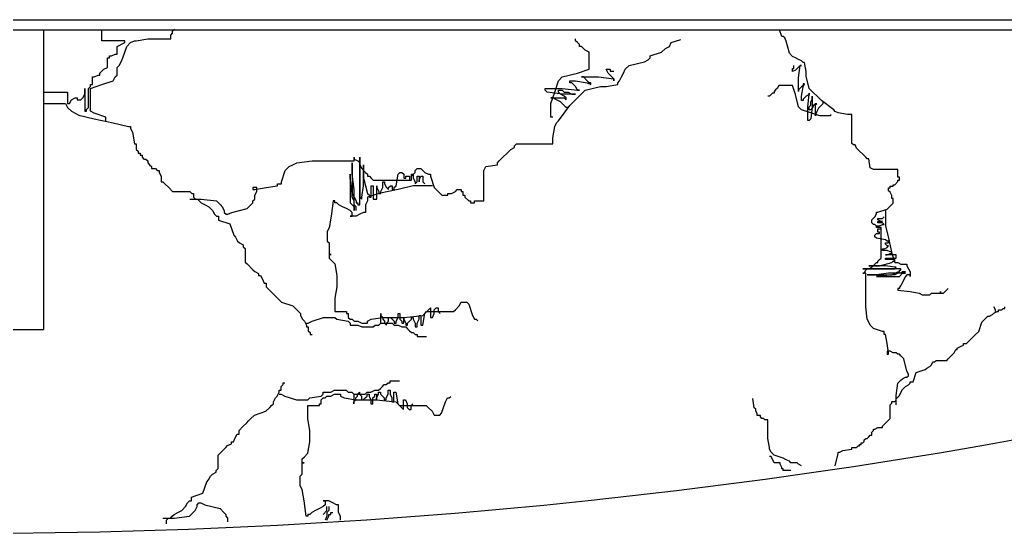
# Model space of a CAD drawing. Extents: x 611 to 5724, y 3606 to 5018.
# Drawn here: x 2727 to 3878, y 4408 to 5008 of the extents above; entities that cross this region are included whole.
import ezdxf

# ---------------------------------------------------------------- set-up
doc = ezdxf.new("R2010")
doc.units = 0
doc.header["$LTSCALE"] = 100
doc.header["$MEASUREMENT"] = 0
for name, color, linetype in [('2', 2, 'CONTINUOUS'), ('4', 4, 'CONTINUOUS'), ('7', 7, 'CONTINUOUS'), ('BH', 3, 'CONTINUOUS')]:
    doc.layers.add(name, color=color, linetype=linetype)

msp = doc.modelspace()

# ---------------------------------------------------------------- linework, layer by layer
at = {"layer": '2', "ltscale": 5}
msp.add_line((1014.2, 5008.4), (5714.2, 5008.4), dxfattribs=at)
at = {"layer": '4', "ltscale": 5}
for p in [(2754.2, 4996.4), (1554.2, 4646.4)]:
    msp.add_line(p, (2754.2, 4646.4), dxfattribs=at)
msp.add_arc((2664.2, 11314.6), 6906.2, 256.17751, 283.82249, dxfattribs=at)
at = {"layer": '7', "ltscale": 5}
msp.add_line((1014.2, 4996.4), (4914.2, 4996.4), dxfattribs=at)
at = {"layer": 'BH', "color": 3}
for p, q in [((2822.5, 4983.8), (2822.5, 4996.4)), ((2905.1, 4995), (2907.3, 4997.2)), ((3616.5, 4988.7), (3613.9, 4996.4)), ((2849.3, 4983.8), (2822.5, 4983.8)), ((2849.3, 4981.6), (2849.3, 4983.8)), ((2856, 4981.6), (2860.5, 4983.8)), ((2860.5, 4983.8), (2862.7, 4983.8)), ((2862.7, 4983.8), (2876.1, 4986.1)), ((2876.1, 4986.1), (2902.9, 4986.1)), ((2902.9, 4990.5), (2905.1, 4992.8)), ((2902.9, 4986.1), (2902.9, 4990.5)), ((2905.1, 4992.8), (2905.1, 4995)), ((3375.8, 4983.8), (3375.8, 4986.1)), ((3378.1, 4981.6), (3375.8, 4983.8)), ((3487.4, 4981.6), (3498.7, 4985.4)), ((3618.2, 4988.7), (3616.5, 4988.7)), ((3620, 4987), (3618.2, 4988.7)), ((3621.8, 4983.4), (3620, 4987)), ((2840.4, 4977.2), (2849.3, 4981.6)), ((2840.4, 4968.2), (2840.4, 4977.2)), ((2847.1, 4963.8), (2851.6, 4977.2)), ((2851.6, 4977.2), (2856, 4981.6)), ((3380.3, 4979.4), (3378.1, 4981.6)), ((3380.3, 4977.2), (3380.3, 4979.4)), ((3382.5, 4977.2), (3380.3, 4977.2)), ((3384.8, 4974.9), (3382.5, 4977.2)), ((3387, 4972.7), (3384.8, 4974.9)), ((3391.5, 4970.5), (3387, 4972.7)), ((3476.2, 4970.5), (3480.7, 4974.9)), ((3480.7, 4974.9), (3485.2, 4977.2)), ((3485.2, 4977.2), (3487.4, 4981.6)), ((3625.4, 4969.1), (3621.8, 4983.4)), ((2829.2, 4963.8), (2831.5, 4963.8)), ((2829.2, 4952.6), (2829.2, 4963.8)), ((2831.5, 4966), (2833.7, 4966)), ((2831.5, 4963.8), (2831.5, 4966)), ((2833.7, 4966), (2838.2, 4968.2)), ((2838.2, 4968.2), (2840.4, 4968.2)), ((2844.9, 4959.3), (2847.1, 4963.8)), ((3391.5, 4950.4), (3391.5, 4970.5)), ((3456.2, 4959.3), (3460.6, 4961.6)), ((3460.6, 4961.6), (3462.8, 4963.8)), ((3462.8, 4966), (3476.2, 4970.5)), ((3462.8, 4963.8), (3462.8, 4966)), ((3628.9, 4965.5), (3625.4, 4969.1)), ((3632.5, 4963.8), (3628.9, 4965.5)), ((3636.1, 4962), (3632.5, 4963.8)), ((3639.6, 4960.2), (3636.1, 4962)), ((2820.3, 4946), (2824.8, 4950.4)), ((2824.8, 4950.4), (2829.2, 4952.6)), ((2840.4, 4952.6), (2842.6, 4954.9)), ((2840.4, 4943.7), (2840.4, 4952.6)), ((2842.6, 4954.9), (2844.9, 4959.3)), ((3378.1, 4946), (3391.5, 4950.4)), ((3411.5, 4950.4), (3416, 4950.4)), ((3413.8, 4946), (3411.5, 4950.4)), ((3416, 4950.4), (3416, 4948.2)), ((3431.6, 4946), (3433.8, 4950.4)), ((3433.8, 4950.4), (3438.3, 4954.9)), ((3438.3, 4954.9), (3456.2, 4959.3)), ((3628.9, 4947.7), (3628.9, 4951.3)), ((3628.9, 4951.3), (3630.7, 4951.3)), ((3632.5, 4949.5), (3628.9, 4947.7)), ((3630.7, 4951.3), (3630.7, 4954.8)), ((3636.1, 4953), (3632.5, 4949.5)), ((3637.9, 4954.8), (3636.1, 4953)), ((3636.1, 4940.5), (3637.9, 4954.8)), ((3637.9, 4954.8), (3639.6, 4954.8)), ((3639.6, 4954.8), (3637.9, 4954.8)), ((3641.4, 4958.4), (3639.6, 4960.2)), ((3643.2, 4958.4), (3641.4, 4958.4)), ((3645, 4947.7), (3643.2, 4958.4)), ((2811.4, 4941.5), (2813.6, 4941.5)), ((2811.4, 4932.6), (2811.4, 4941.5)), ((2813.6, 4941.5), (2818.1, 4943.7)), ((2818.1, 4943.7), (2820.3, 4943.7)), ((2820.3, 4943.7), (2820.3, 4946)), ((2835.9, 4937), (2838.2, 4941.5)), ((2838.2, 4941.5), (2840.4, 4943.7)), ((3355.8, 4937), (3360.2, 4941.5)), ((3360.2, 4941.5), (3378.1, 4946)), ((3382.5, 4941.5), (3402.6, 4941.5)), ((3384.8, 4941.5), (3382.5, 4941.5)), ((3389.2, 4937), (3384.8, 4941.5)), ((3402.6, 4941.5), (3420.5, 4939.3)), ((3418.2, 4941.5), (3413.8, 4946)), ((3416, 4948.2), (3420.5, 4948.2)), ((3420.5, 4939.3), (3418.2, 4941.5)), ((3420.5, 4937), (3420.5, 4939.3)), ((3420.5, 4939.3), (3420.5, 4937)), ((3427.1, 4937), (3429.4, 4941.5)), ((3429.4, 4941.5), (3431.6, 4946)), ((3636.1, 4924.5), (3636.1, 4940.5)), ((3645, 4942.3), (3645, 4947.7)), ((3648.6, 4928.1), (3645, 4942.3)), ((2802.5, 4928.1), (2802.5, 4901.4)), ((2802.5, 4921.4), (2802.5, 4928.1)), ((2806.9, 4928.1), (2809.2, 4930.3)), ((2806.9, 4905.8), (2806.9, 4928.1)), ((2809.2, 4932.6), (2811.4, 4932.6)), ((2809.2, 4930.3), (2809.2, 4932.6)), ((2809.2, 4928.1), (2822.5, 4932.6)), ((2809.2, 4901.4), (2809.2, 4928.1)), ((2822.5, 4932.6), (2835.9, 4937)), ((3340.1, 4928.1), (3360.2, 4928.1)), ((3340.1, 4925.9), (3340.1, 4928.1)), ((3351.3, 4923.7), (3355.8, 4937)), ((3360.2, 4928.1), (3378.1, 4925.9)), ((3369.1, 4937), (3375.8, 4937)), ((3369.1, 4934.8), (3369.1, 4937)), ((3371.4, 4934.8), (3369.1, 4934.8)), ((3375.8, 4930.3), (3371.4, 4934.8)), ((3375.8, 4937), (3389.2, 4934.8)), ((3378.1, 4925.9), (3375.8, 4930.3)), ((3387, 4925.9), (3404.8, 4930.3)), ((3391.5, 4934.8), (3389.2, 4937)), ((3389.2, 4934.8), (3393.7, 4932.6)), ((3393.7, 4934.8), (3391.5, 4934.8)), ((3393.7, 4932.6), (3393.7, 4934.8)), ((3404.8, 4930.3), (3411.5, 4930.3)), ((3411.5, 4930.3), (3424.9, 4932.6)), ((3424.9, 4934.8), (3427.1, 4937)), ((3424.9, 4932.6), (3424.9, 4934.8)), ((3609.3, 4926.3), (3607.5, 4924.5)), ((3611.1, 4928.1), (3609.3, 4926.3)), ((3612.9, 4931.6), (3611.1, 4928.1)), ((3628.9, 4931.6), (3612.9, 4931.6)), ((3632.5, 4920.9), (3628.9, 4931.6)), ((3639.6, 4929.8), (3636.1, 4926.3)), ((3636.1, 4926.3), (3636.1, 4924.5)), ((3641.4, 4931.6), (3639.6, 4929.8)), ((3639.6, 4919.1), (3641.4, 4929.8)), ((3641.4, 4929.8), (3643.2, 4933.4)), ((3643.2, 4933.4), (3641.4, 4933.4)), ((3641.4, 4933.4), (3641.4, 4931.6)), ((3662.8, 4913.8), (3648.6, 4928.1)), ((2754.2, 4923.7), (2782.4, 4923.7)), ((2782.4, 4923.7), (2782.4, 4910.3)), ((2784.6, 4910.3), (2786.9, 4914.7)), ((2786.9, 4914.7), (2791.3, 4917)), ((2791.3, 4917), (2793.5, 4917)), ((2793.5, 4917), (2793.5, 4914.7)), ((2793.5, 4914.7), (2798, 4914.7)), ((2798, 4914.7), (2800.2, 4917)), ((2800.2, 4917), (2802.5, 4921.4)), ((3342.4, 4923.7), (3340.1, 4925.9)), ((3360.2, 4921.4), (3342.4, 4923.7)), ((3346.8, 4910.3), (3351.3, 4923.7)), ((3346.8, 4917), (3362.5, 4917)), ((3349.1, 4917), (3346.8, 4917)), ((3353.5, 4914.7), (3349.1, 4917)), ((3358, 4912.5), (3353.5, 4914.7)), ((3355.8, 4925.9), (3360.2, 4925.9)), ((3355.8, 4923.7), (3355.8, 4925.9)), ((3358, 4921.4), (3355.8, 4923.7)), ((3362.5, 4919.2), (3358, 4921.4)), ((3360.2, 4925.9), (3362.5, 4923.7)), ((3375.8, 4921.4), (3360.2, 4921.4)), ((3362.5, 4923.7), (3366.9, 4923.7)), ((3364.7, 4917), (3362.5, 4919.2)), ((3362.5, 4917), (3364.7, 4914.7)), ((3364.7, 4914.7), (3364.7, 4917)), ((3366.9, 4923.7), (3371.4, 4921.4)), ((3369.1, 4908.1), (3387, 4925.9)), ((3371.4, 4921.4), (3375.8, 4921.4)), ((3380.3, 4925.9), (3378.1, 4925.9)), ((3378.1, 4925.9), (3380.3, 4925.9)), ((3602.2, 4919.1), (3600.4, 4919.1)), ((3604, 4920.9), (3602.2, 4919.1)), ((3605.8, 4922.7), (3604, 4920.9)), ((3607.5, 4922.7), (3605.8, 4922.7)), ((3607.5, 4924.5), (3607.5, 4922.7)), ((3636.1, 4906.6), (3632.5, 4920.9)), ((3639.6, 4913.8), (3639.6, 4919.1)), ((3645, 4919.1), (3641.4, 4915.6)), ((3641.4, 4915.6), (3641.4, 4913.8)), ((3648.6, 4920.9), (3645, 4919.1)), ((3646.8, 4906.6), (3648.6, 4920.9)), ((3648.6, 4920.9), (3648.6, 4922.7)), ((3648.6, 4922.7), (3648.6, 4920.9)), ((3650.3, 4912), (3652.1, 4915.6)), ((3652.1, 4915.6), (3652.1, 4919.1)), ((3652.1, 4919.1), (3652.1, 4906.6)), ((2754.2, 4910.3), (2780.2, 4910.3)), ((2780.2, 4910.3), (2782.4, 4905.8)), ((2782.4, 4910.3), (2784.6, 4910.3)), ((2782.4, 4905.8), (2786.9, 4901.4)), ((2804.7, 4903.6), (2806.9, 4905.8)), ((2804.7, 4901.4), (2804.7, 4903.6)), ((3346.8, 4894.7), (3346.8, 4910.3)), ((3355.8, 4890.2), (3369.1, 4908.1)), ((3362.5, 4908.1), (3358, 4912.5)), ((3364.7, 4905.8), (3362.5, 4908.1)), ((3366.9, 4905.8), (3364.7, 4905.8)), ((3639.6, 4903.1), (3636.1, 4906.6)), ((3641.4, 4913.8), (3639.6, 4913.8)), ((3650.3, 4899.5), (3639.6, 4903.1)), ((3646.8, 4890.6), (3646.8, 4906.6)), ((3648.6, 4906.6), (3650.3, 4908.4)), ((3648.6, 4903.1), (3648.6, 4906.6)), ((3650.3, 4903.1), (3648.6, 4903.1)), ((3650.3, 4908.4), (3650.3, 4912)), ((3652.1, 4906.6), (3650.3, 4892.4)), ((3652.1, 4904.9), (3650.3, 4903.1)), ((3653.9, 4908.4), (3652.1, 4904.9)), ((3655.7, 4910.2), (3653.9, 4908.4)), ((3655.7, 4908.4), (3657.5, 4910.2)), ((3657.5, 4910.2), (3655.7, 4910.2)), ((3655.7, 4895.9), (3655.7, 4908.4)), ((3659.3, 4904.9), (3657.5, 4901.3)), ((3662.8, 4908.4), (3659.3, 4904.9)), ((3677.1, 4903.1), (3662.8, 4913.8)), ((3664.6, 4910.2), (3662.8, 4908.4)), ((3664.6, 4912), (3664.6, 4910.2)), ((3678.9, 4901.3), (3677.1, 4903.1)), ((2786.9, 4901.4), (2791.3, 4899.1)), ((2791.3, 4899.1), (2795.8, 4896.9)), ((2795.8, 4896.9), (2813.6, 4892.5)), ((2802.5, 4901.4), (2804.7, 4901.4)), ((2813.6, 4899.1), (2809.2, 4901.4)), ((2827, 4894.7), (2813.6, 4899.1)), ((2813.6, 4892.5), (2835.9, 4888)), ((2827, 4890.2), (2827, 4894.7)), ((3349.1, 4894.7), (3346.8, 4894.7)), ((3650.3, 4892.4), (3648.6, 4890.6)), ((3661, 4895.9), (3650.3, 4899.5)), ((3657.5, 4901.3), (3655.7, 4897.7)), ((3655.7, 4897.7), (3655.7, 4895.9)), ((3673.5, 4895.9), (3661, 4895.9)), ((3673.5, 4897.7), (3673.5, 4895.9)), ((3682.4, 4899.5), (3678.9, 4901.3)), ((3693.1, 4897.7), (3682.4, 4899.5)), ((3698.5, 4897.7), (3693.1, 4897.7)), ((3698.5, 4863.8), (3698.5, 4897.7)), ((2835.9, 4888), (2853.8, 4883.5)), ((2853.8, 4883.5), (2856, 4883.5)), ((2856, 4883.5), (2856, 4881.3)), ((2856, 4881.3), (2858.2, 4876.8)), ((3349.1, 4870.2), (3351.3, 4883.5)), ((3351.3, 4883.5), (3353.5, 4888)), ((3353.5, 4888), (3355.8, 4890.2)), ((3648.6, 4890.6), (3646.8, 4890.6)), ((2858.2, 4876.8), (2860.5, 4863.5)), ((3349.1, 4863.5), (3349.1, 4870.2)), ((2860.5, 4863.5), (2862.7, 4863.5)), ((2862.7, 4863.5), (2862.7, 4856.8)), ((3300, 4856.8), (3304.4, 4859)), ((3304.4, 4861.2), (3306.7, 4863.5)), ((3304.4, 4859), (3304.4, 4861.2)), ((3306.7, 4863.5), (3349.1, 4863.5)), ((3700.3, 4862), (3698.5, 4863.8)), ((3702.1, 4862), (3700.3, 4862)), ((3703.8, 4858.4), (3702.1, 4862)), ((3714.5, 4847.7), (3703.8, 4858.4)), ((2862.7, 4856.8), (2864.9, 4854.6)), ((2864.9, 4854.6), (2864.9, 4852.3)), ((2864.9, 4852.3), (2867.2, 4852.3)), ((2867.2, 4852.3), (2867.2, 4850.1)), ((2867.2, 4850.1), (2869.4, 4850.1)), ((2869.4, 4850.1), (2869.4, 4847.9)), ((2869.4, 4847.9), (2871.6, 4845.6)), ((2871.6, 4845.6), (2873.9, 4845.6)), ((2873.9, 4845.6), (2876.1, 4843.4)), ((3117, 4847.9), (3117, 4845.6)), ((3117, 4843.4), (3117, 4847.9)), ((3117, 4845.6), (3121.5, 4843.4)), ((3123.7, 4847.9), (3123.7, 4801.1)), ((3123.7, 4792.1), (3123.7, 4847.9)), ((3286.6, 4843.4), (3300, 4856.8)), ((3716.3, 4846), (3714.5, 4847.7)), ((3718.1, 4846), (3716.3, 4846)), ((3719.9, 4835.2), (3718.1, 4846)), ((2876.1, 4843.4), (2876.1, 4841.2)), ((2876.1, 4841.2), (2878.3, 4839)), ((2878.3, 4839), (2880.6, 4836.7)), ((2880.6, 4836.7), (2880.6, 4834.5)), ((2880.6, 4834.5), (2885, 4834.5)), ((2885, 4834.5), (2887.2, 4832.3)), ((3036.7, 4832.3), (3041.2, 4836.7)), ((3041.2, 4836.7), (3045.6, 4839)), ((3045.6, 4839), (3050.1, 4841.2)), ((3050.1, 4841.2), (3068, 4843.4)), ((3068, 4843.4), (3117, 4843.4)), ((3114.8, 4841.2), (3114.8, 4805.5)), ((3114.8, 4827.8), (3114.8, 4841.2)), ((3121.5, 4843.4), (3123.7, 4841.2)), ((3123.7, 4841.2), (3123.7, 4839)), ((3123.7, 4839), (3126, 4834.5)), ((3126, 4834.5), (3130.4, 4830)), ((3128.2, 4839), (3128.2, 4823.3)), ((3128.2, 4814.4), (3128.2, 4839)), ((3188.4, 4832.3), (3190.7, 4834.5)), ((3190.7, 4834.5), (3195.1, 4834.5)), ((3195.1, 4834.5), (3199.6, 4830)), ((3268.7, 4832.3), (3271, 4836.7)), ((3271, 4836.7), (3284.4, 4839)), ((3284.4, 4841.2), (3286.6, 4843.4)), ((3284.4, 4839), (3284.4, 4841.2)), ((3723.5, 4833.5), (3719.9, 4835.2)), ((2887.2, 4832.3), (2889.5, 4832.3)), ((2889.5, 4832.3), (2889.5, 4830)), ((2889.5, 4830), (2891.7, 4825.6)), ((2891.7, 4825.6), (2891.7, 4818.9)), ((3032.3, 4818.9), (3036.7, 4832.3)), ((3112.6, 4827.8), (3112.6, 4794.4)), ((3112.6, 4823.3), (3112.6, 4827.8)), ((3114.8, 4805.5), (3112.6, 4823.3)), ((3117, 4810), (3114.8, 4827.8)), ((3128.2, 4823.3), (3132.7, 4805.5)), ((3130.4, 4830), (3132.7, 4827.8)), ((3132.7, 4827.8), (3132.7, 4825.6)), ((3132.7, 4825.6), (3134.9, 4825.6)), ((3134.9, 4825.6), (3137.1, 4823.3)), ((3137.1, 4823.3), (3139.4, 4821.1)), ((3166.1, 4814.4), (3168.4, 4827.8)), ((3168.4, 4827.8), (3170.6, 4830)), ((3170.6, 4830), (3172.8, 4830)), ((3172.8, 4830), (3175, 4827.8)), ((3175, 4827.8), (3175, 4823.3)), ((3175, 4823.3), (3177.3, 4823.3)), ((3177.3, 4825.6), (3181.7, 4825.6)), ((3177.3, 4823.3), (3177.3, 4825.6)), ((3181.7, 4825.6), (3181.7, 4821.1)), ((3184, 4825.6), (3188.4, 4830)), ((3184, 4827.8), (3186.2, 4827.8)), ((3184, 4821.1), (3184, 4827.8)), ((3184, 4821.1), (3184, 4825.6)), ((3186.2, 4827.8), (3186.2, 4823.3)), ((3186.2, 4823.3), (3188.4, 4818.9)), ((3188.4, 4830), (3188.4, 4832.3)), ((3190.7, 4825.6), (3192.9, 4825.6)), ((3190.7, 4818.9), (3190.7, 4825.6)), ((3192.9, 4821.1), (3195.1, 4825.6)), ((3192.9, 4825.6), (3192.9, 4818.9)), ((3195.1, 4825.6), (3197.4, 4825.6)), ((3197.4, 4825.6), (3197.4, 4818.9)), ((3199.6, 4830), (3204, 4827.8)), ((3204, 4827.8), (3206.3, 4827.8)), ((3206.3, 4827.8), (3206.3, 4825.6)), ((3206.3, 4825.6), (3210.7, 4812.2)), ((3268.7, 4796.6), (3268.7, 4832.3)), ((3752, 4833.5), (3723.5, 4833.5)), ((3752, 4824.5), (3752, 4833.5)), ((3753.8, 4824.5), (3752, 4824.5)), ((3753.8, 4821), (3753.8, 4824.5)), ((2891.7, 4818.9), (2893.9, 4818.9)), ((2893.9, 4818.9), (2896.2, 4816.7)), ((2896.2, 4816.7), (2900.6, 4812.2)), ((2900.6, 4812.2), (2905.1, 4807.7)), ((2998.8, 4812.2), (2998.8, 4810)), ((3003.3, 4812.2), (2998.8, 4812.2)), ((3001, 4810), (3014.4, 4812.2)), ((3003.3, 4807.7), (3003.3, 4812.2)), ((3014.4, 4812.2), (3027.8, 4814.4)), ((3027.8, 4816.7), (3032.3, 4816.7)), ((3027.8, 4814.4), (3027.8, 4816.7)), ((3032.3, 4816.7), (3032.3, 4818.9)), ((3126, 4801.1), (3128.2, 4814.4)), ((3137.1, 4814.4), (3139.4, 4814.4)), ((3137.1, 4801.1), (3137.1, 4814.4)), ((3139.4, 4821.1), (3184, 4821.1)), ((3139.4, 4814.4), (3139.4, 4798.8)), ((3143.8, 4814.4), (3143.8, 4812.2)), ((3143.8, 4798.8), (3143.8, 4814.4)), ((3143.8, 4812.2), (3146, 4807.7)), ((3148.3, 4807.7), (3150.5, 4812.2)), ((3150.5, 4818.9), (3152.7, 4818.9)), ((3150.5, 4812.2), (3150.5, 4818.9)), ((3152.7, 4818.9), (3152.7, 4816.7)), ((3152.7, 4816.7), (3155, 4812.2)), ((3155, 4812.2), (3157.2, 4810)), ((3157.2, 4812.2), (3159.4, 4814.4)), ((3157.2, 4810), (3157.2, 4812.2)), ((3159.4, 4814.4), (3161.7, 4814.4)), ((3161.7, 4814.4), (3161.7, 4810)), ((3163.9, 4812.2), (3166.1, 4814.4)), ((3163.9, 4810), (3163.9, 4812.2)), ((3186.2, 4814.4), (3168.4, 4810)), ((3181.7, 4821.1), (3184, 4821.1)), ((3208.5, 4814.4), (3186.2, 4814.4)), ((3188.4, 4816.7), (3190.7, 4818.9)), ((3188.4, 4818.9), (3188.4, 4816.7)), ((3192.9, 4818.9), (3192.9, 4821.1)), ((3197.4, 4818.9), (3199.6, 4816.7)), ((3210.7, 4812.2), (3217.4, 4805.5)), ((3741.3, 4808.5), (3741.3, 4812)), ((3741.3, 4812), (3743.1, 4812)), ((3743.1, 4812), (3743.1, 4813.8)), ((3743.1, 4813.8), (3746.6, 4813.8)), ((3746.6, 4813.8), (3746.6, 4815.6)), ((3746.6, 4815.6), (3748.4, 4815.6)), ((3748.4, 4815.6), (3752, 4819.2)), ((3752, 4821), (3753.8, 4821)), ((3752, 4819.2), (3752, 4821)), ((2905.1, 4807.7), (2925.2, 4807.7)), ((2925.2, 4807.7), (2927.4, 4805.5)), ((2927.4, 4805.5), (2929.6, 4805.5)), ((2929.6, 4805.5), (2929.6, 4801.1)), ((2929.6, 4801.1), (2931.9, 4798.8)), ((2998.8, 4810), (3001, 4810)), ((3001, 4803.3), (3003.3, 4807.7)), ((3001, 4798.8), (3001, 4803.3)), ((3114.8, 4805.5), (3117, 4801.1)), ((3114.8, 4801.1), (3114.8, 4805.5)), ((3117, 4796.6), (3114.8, 4801.1)), ((3117, 4785.5), (3117, 4810)), ((3117, 4801.1), (3119.3, 4796.6)), ((3123.7, 4801.1), (3126, 4798.8)), ((3126, 4798.8), (3126, 4801.1)), ((3132.7, 4805.5), (3134.9, 4803.3)), ((3146, 4805.5), (3132.7, 4801.1)), ((3132.7, 4801.1), (3132.7, 4796.6)), ((3134.9, 4803.3), (3134.9, 4801.1)), ((3134.9, 4801.1), (3137.1, 4801.1)), ((3168.4, 4810), (3146, 4805.5)), ((3146, 4807.7), (3146, 4805.5)), ((3146, 4805.5), (3148.3, 4805.5)), ((3148.3, 4805.5), (3148.3, 4807.7)), ((3161.7, 4810), (3163.9, 4810)), ((3217.4, 4805.5), (3219.7, 4803.3)), ((3219.7, 4803.3), (3226.4, 4803.3)), ((3226.4, 4805.5), (3230.8, 4805.5)), ((3226.4, 4803.3), (3226.4, 4805.5)), ((3230.8, 4805.5), (3235.3, 4807.7)), ((3235.3, 4807.7), (3237.5, 4810)), ((3237.5, 4810), (3242, 4810)), ((3242, 4810), (3242, 4807.7)), ((3242, 4807.7), (3244.2, 4807.7)), ((3244.2, 4807.7), (3244.2, 4803.3)), ((3244.2, 4803.3), (3246.4, 4803.3)), ((3246.4, 4803.3), (3246.4, 4801.1)), ((3246.4, 4801.1), (3250.9, 4796.6)), ((3743.1, 4806.7), (3741.3, 4808.5)), ((3744.9, 4803.1), (3743.1, 4806.7)), ((3744.9, 4799.5), (3744.9, 4803.1)), ((3746.6, 4799.5), (3744.9, 4799.5)), ((3746.6, 4794.2), (3746.6, 4799.5)), ((2925.2, 4798.8), (2938.6, 4798.8)), ((2931.9, 4798.8), (2934.1, 4798.8)), ((2934.1, 4798.8), (2936.3, 4796.6)), ((2936.3, 4796.6), (2938.6, 4794.4)), ((2938.6, 4798.8), (2956.4, 4796.6)), ((2938.6, 4794.4), (2943, 4792.1)), ((2943, 4792.1), (2947.5, 4789.9)), ((2947.5, 4789.9), (2951.9, 4785.5)), ((2956.4, 4796.6), (2960.9, 4792.1)), ((2960.9, 4792.1), (2963.1, 4789.9)), ((2963.1, 4789.9), (2965.3, 4785.5)), ((2992.1, 4787.7), (2996.6, 4792.1)), ((2996.6, 4792.1), (2998.8, 4794.4)), ((2998.8, 4796.6), (3001, 4798.8)), ((2998.8, 4794.4), (2998.8, 4796.6)), ((3092.5, 4796.6), (3090.3, 4778.8)), ((3094.7, 4796.6), (3092.5, 4796.6)), ((3094.7, 4794.4), (3094.7, 4796.6)), ((3097, 4794.4), (3094.7, 4794.4)), ((3099.2, 4792.1), (3097, 4794.4)), ((3103.7, 4789.9), (3099.2, 4792.1)), ((3108.1, 4787.7), (3103.7, 4789.9)), ((3112.6, 4794.4), (3117, 4789.9)), ((3117, 4792.1), (3117, 4796.6)), ((3119.3, 4789.9), (3117, 4792.1)), ((3117, 4789.9), (3117, 4785.5)), ((3119.3, 4796.6), (3119.3, 4794.4)), ((3119.3, 4794.4), (3121.5, 4794.4)), ((3119.3, 4785.5), (3119.3, 4789.9)), ((3121.5, 4794.4), (3121.5, 4792.1)), ((3121.5, 4792.1), (3123.7, 4792.1)), ((3132.7, 4796.6), (3130.4, 4792.1)), ((3130.4, 4792.1), (3130.4, 4783.2)), ((3139.4, 4798.8), (3143.8, 4798.8)), ((3250.9, 4796.6), (3253.1, 4796.6)), ((3253.1, 4796.6), (3253.1, 4794.4)), ((3253.1, 4794.4), (3257.6, 4794.4)), ((3257.6, 4794.4), (3257.6, 4796.6)), ((3257.6, 4796.6), (3268.7, 4796.6)), ((3739.5, 4787.1), (3744.9, 4792.4)), ((3744.9, 4792.4), (3746.6, 4794.2)), ((2951.9, 4785.5), (2954.2, 4781)), ((2954.2, 4781), (2956.4, 4778.8)), ((2956.4, 4778.8), (2958.6, 4778.8)), ((2958.6, 4778.8), (2958.6, 4774.3)), ((2965.3, 4785.5), (2965.3, 4783.2)), ((2965.3, 4783.2), (2967.6, 4781)), ((2967.6, 4781), (2969.8, 4781)), ((2969.8, 4781), (2974.3, 4783.2)), ((2974.3, 4783.2), (2992.1, 4787.7)), ((3090.3, 4778.8), (3088, 4765.4)), ((3112.6, 4785.5), (3108.1, 4787.7)), ((3114.8, 4783.2), (3112.6, 4785.5)), ((3112.6, 4778.8), (3114.8, 4778.8)), ((3119.3, 4778.8), (3112.6, 4778.8)), ((3114.8, 4778.8), (3114.8, 4783.2)), ((3123.7, 4781), (3119.3, 4778.8)), ((3128.2, 4783.2), (3123.7, 4781)), ((3130.4, 4783.2), (3128.2, 4783.2)), ((3721.7, 4774.6), (3725.2, 4778.1)), ((3725.2, 4778.1), (3727, 4781.7)), ((3727, 4781.7), (3727, 4783.5)), ((3727, 4783.5), (3728.8, 4783.5)), ((3728.8, 4783.5), (3739.5, 4787.1)), ((3734.2, 4776.3), (3735.9, 4778.1)), ((3737.7, 4785.3), (3737.7, 4767.4)), ((2958.6, 4774.3), (2972, 4769.8)), ((2972, 4769.8), (2976.5, 4756.5)), ((3088, 4765.4), (3085.8, 4760.9)), ((3721.7, 4771), (3721.7, 4774.6)), ((3723.5, 4769.2), (3721.7, 4771)), ((3725.2, 4769.2), (3723.5, 4769.2)), ((3728.8, 4765.6), (3725.2, 4769.2)), ((3727, 4765.6), (3727, 4767.4)), ((3727, 4767.4), (3730.6, 4767.4)), ((3732.4, 4765.6), (3727, 4765.6)), ((3728.8, 4774.6), (3728.8, 4776.3)), ((3728.8, 4776.3), (3734.2, 4776.3)), ((3732.4, 4772.8), (3728.8, 4774.6)), ((3728.8, 4771), (3728.8, 4772.8)), ((3728.8, 4772.8), (3734.2, 4772.8)), ((3734.2, 4771), (3728.8, 4771)), ((3732.4, 4765.6), (3728.8, 4765.6)), ((3730.6, 4767.4), (3734.2, 4769.2)), ((3734.2, 4772.8), (3732.4, 4772.8)), ((3732.4, 4729.9), (3732.4, 4765.6)), ((3732.4, 4763.9), (3732.4, 4765.6)), ((3735.9, 4769.2), (3734.2, 4771)), ((3734.2, 4769.2), (3735.9, 4769.2)), ((3737.7, 4767.4), (3741.3, 4753.1)), ((2976.5, 4756.5), (2978.7, 4754.2)), ((2978.7, 4754.2), (2981, 4749.8)), ((3085.8, 4760.9), (3085.8, 4749.8)), ((3725.2, 4756.7), (3727, 4758.5)), ((3725.2, 4754.9), (3725.2, 4756.7)), ((3727, 4753.1), (3725.2, 4754.9)), ((3727, 4758.5), (3730.6, 4758.5)), ((3728.8, 4760.3), (3728.8, 4763.9)), ((3728.8, 4763.9), (3732.4, 4763.9)), ((3730.6, 4760.3), (3728.8, 4760.3)), ((3730.6, 4758.5), (3730.6, 4760.3)), ((2981, 4749.8), (2983.2, 4747.6)), ((2983.2, 4747.6), (2987.6, 4745.3)), ((2987.6, 4745.3), (2987.6, 4743.1)), ((2987.6, 4743.1), (2989.9, 4740.9)), ((3085.8, 4749.8), (3088, 4747.6)), ((3088, 4747.6), (3088, 4734.2)), ((3737.7, 4751.4), (3727, 4753.1)), ((3735.9, 4740.7), (3739.5, 4742.4)), ((3739.5, 4749.6), (3737.7, 4751.4)), ((3737.7, 4746), (3737.7, 4747.8)), ((3737.7, 4747.8), (3741.3, 4747.8)), ((3739.5, 4744.2), (3737.7, 4746)), ((3741.3, 4749.6), (3739.5, 4749.6)), ((3739.5, 4742.4), (3741.3, 4744.2)), ((3741.3, 4744.2), (3739.5, 4744.2)), ((3741.3, 4753.1), (3744.9, 4735.3)), ((3741.3, 4747.8), (3741.3, 4749.6)), ((2989.9, 4740.9), (2989.9, 4725.3)), ((3088, 4734.2), (3088, 4729.7)), ((3090.3, 4734.2), (3088, 4734.2)), ((3088, 4734.2), (3090.3, 4734.2)), ((3734.2, 4738.9), (3734.2, 4740.7)), ((3734.2, 4740.7), (3735.9, 4740.7)), ((3739.5, 4738.9), (3734.2, 4738.9)), ((3750.2, 4733.5), (3737.7, 4733.5)), ((3737.7, 4733.5), (3739.5, 4733.5)), ((3743.1, 4737.1), (3739.5, 4738.9)), ((3739.5, 4733.5), (3743.1, 4735.3)), ((3744.9, 4737.1), (3743.1, 4737.1)), ((3743.1, 4735.3), (3744.9, 4735.3)), ((3744.9, 4735.3), (3744.9, 4737.1)), ((3744.9, 4735.3), (3748.4, 4724.6)), ((3750.2, 4729.9), (3750.2, 4733.5)), ((2989.9, 4725.3), (2992.1, 4723)), ((2992.1, 4723), (2998.8, 4716.3)), ((3088, 4729.7), (3090.3, 4727.5)), ((3090.3, 4727.5), (3094.7, 4723)), ((3094.7, 4723), (3097, 4709.7)), ((3737.7, 4721), (3718.1, 4721)), ((3718.1, 4721), (3730.6, 4721)), ((3718.1, 4717.4), (3721.7, 4719.2)), ((3721.7, 4719.2), (3725.2, 4722.8)), ((3725.2, 4722.8), (3727, 4724.6)), ((3727, 4724.6), (3728.8, 4724.6)), ((3728.8, 4726.4), (3730.6, 4728.2)), ((3728.8, 4724.6), (3728.8, 4726.4)), ((3730.6, 4728.2), (3732.4, 4729.9)), ((3730.6, 4721), (3744.9, 4724.6)), ((3737.7, 4728.2), (3737.7, 4729.9)), ((3737.7, 4729.9), (3750.2, 4729.9)), ((3748.4, 4728.2), (3737.7, 4728.2)), ((3748.4, 4719.2), (3737.7, 4721)), ((3744.9, 4724.6), (3746.6, 4726.4)), ((3746.6, 4726.4), (3748.4, 4726.4)), ((3748.4, 4726.4), (3748.4, 4728.2)), ((3748.4, 4724.6), (3752, 4724.6)), ((3748.4, 4717.4), (3750.2, 4719.2)), ((3750.2, 4719.2), (3748.4, 4719.2)), ((3752, 4724.6), (3755.6, 4722.8)), ((3755.6, 4722.8), (3762.7, 4722.8)), ((3762.7, 4722.8), (3762.7, 4721)), ((3762.7, 4721), (3764.5, 4717.4)), ((2998.8, 4716.3), (3001, 4714.1)), ((3001, 4714.1), (3005.5, 4711.9)), ((3005.5, 4711.9), (3005.5, 4709.7)), ((3005.5, 4709.7), (3007.7, 4709.7)), ((3007.7, 4709.7), (3010, 4705.2)), ((3097, 4709.7), (3097, 4696.3)), ((3755.6, 4717.4), (3711, 4717.4)), ((3711, 4717.4), (3748.4, 4717.4)), ((3714.5, 4712.1), (3711, 4712.1)), ((3711, 4712.1), (3712.8, 4712.1)), ((3712.8, 4712.1), (3714.5, 4715.7)), ((3714.5, 4715.7), (3716.3, 4717.4)), ((3714.5, 4672.8), (3714.5, 4712.1)), ((3716.3, 4717.4), (3718.1, 4717.4)), ((3727, 4710.3), (3716.3, 4710.3)), ((3716.3, 4710.3), (3744.9, 4710.3)), ((3741.3, 4712.1), (3727, 4710.3)), ((3727, 4708.5), (3753.8, 4708.5)), ((3730.6, 4708.5), (3727, 4708.5)), ((3744.9, 4710.3), (3730.6, 4708.5)), ((3760.9, 4712.1), (3741.3, 4712.1)), ((3744.9, 4710.3), (3748.4, 4712.1)), ((3748.4, 4710.3), (3744.9, 4710.3)), ((3748.4, 4712.1), (3752, 4713.9)), ((3752, 4712.1), (3748.4, 4710.3)), ((3752, 4713.9), (3753.8, 4713.9)), ((3755.6, 4712.1), (3752, 4712.1)), ((3753.8, 4713.9), (3753.8, 4715.7)), ((3753.8, 4715.7), (3755.6, 4715.7)), ((3753.8, 4708.5), (3757.3, 4712.1)), ((3755.6, 4715.7), (3755.6, 4717.4)), ((3757.3, 4713.9), (3755.6, 4712.1)), ((3760.9, 4713.9), (3757.3, 4713.9)), ((3757.3, 4712.1), (3760.9, 4712.1)), ((3760.9, 4708.5), (3759.1, 4705)), ((3762.7, 4710.3), (3760.9, 4708.5)), ((3766.3, 4710.3), (3762.7, 4710.3)), ((3764.5, 4717.4), (3766.3, 4713.9)), ((3766.3, 4713.9), (3766.3, 4708.5)), ((3766.3, 4708.5), (3766.3, 4710.3)), ((3010, 4705.2), (3012.2, 4700.7)), ((3012.2, 4700.7), (3014.4, 4700.7)), ((3014.4, 4700.7), (3014.4, 4696.3)), ((3014.4, 4696.3), (3018.9, 4691.8)), ((3097, 4696.3), (3094.7, 4682.9)), ((3755.6, 4697.8), (3753.8, 4696)), ((3753.8, 4696), (3753.8, 4694.2)), ((3757.3, 4701.4), (3755.6, 4697.8)), ((3759.1, 4705), (3757.3, 4701.4)), ((3018.9, 4691.8), (3023.3, 4687.4)), ((3023.3, 4687.4), (3025.6, 4685.1)), ((3025.6, 4685.1), (3027.8, 4682.9)), ((3753.8, 4694.2), (3752, 4694.2)), ((3752, 4694.2), (3752, 4692.5)), ((3752, 4692.5), (3766.3, 4690.7)), ((3766.3, 4690.7), (3777, 4688.9)), ((3777, 4688.9), (3780.5, 4687.1)), ((3780.5, 4687.1), (3789.4, 4687.1)), ((3789.4, 4687.1), (3791.2, 4688.9)), ((3791.2, 4688.9), (3801.9, 4688.9)), ((3801.9, 4688.9), (3801.9, 4690.7)), ((3801.9, 4690.7), (3801.9, 4688.9)), ((3801.9, 4688.9), (3805.5, 4688.9)), ((3805.5, 4688.9), (3807.3, 4690.7)), ((3807.3, 4690.7), (3810.8, 4694.2)), ((3027.8, 4682.9), (3032.3, 4678.5)), ((3032.3, 4678.5), (3045.6, 4674)), ((3045.6, 4674), (3050.1, 4669.5)), ((3094.7, 4682.9), (3094.7, 4667.3)), ((3235.3, 4669.5), (3239.7, 4674)), ((3239.7, 4674), (3242, 4678.5)), ((3242, 4678.5), (3248.7, 4678.5)), ((3248.7, 4678.5), (3250.9, 4676.2)), ((3250.9, 4676.2), (3255.4, 4662.8)), ((3716.3, 4658.5), (3714.5, 4672.8)), ((3866.1, 4669.3), (3864.3, 4672.8)), ((3876.8, 4671), (3876.8, 4672.8)), ((3050.1, 4669.5), (3052.3, 4667.3)), ((3052.3, 4667.3), (3054.6, 4665.1)), ((3054.6, 4665.1), (3054.6, 4662.8)), ((3054.6, 4662.8), (3056.8, 4658.4)), ((3094.7, 4667.3), (3108.1, 4667.3)), ((3108.1, 4667.3), (3108.1, 4665.1)), ((3108.1, 4665.1), (3110.3, 4665.1)), ((3110.3, 4665.1), (3110.3, 4660.6)), ((3148.3, 4665.1), (3148.3, 4662.8)), ((3148.3, 4653.9), (3148.3, 4665.1)), ((3148.3, 4662.8), (3150.5, 4660.6)), ((3168.4, 4665.1), (3170.6, 4665.1)), ((3168.4, 4660.6), (3168.4, 4665.1)), ((3170.6, 4665.1), (3170.6, 4658.4)), ((3175, 4660.6), (3197.4, 4662.8)), ((3192.9, 4662.8), (3195.1, 4662.8)), ((3192.9, 4658.4), (3192.9, 4662.8)), ((3195.1, 4662.8), (3195.1, 4651.7)), ((3197.4, 4651.7), (3199.6, 4665.1)), ((3197.4, 4662.8), (3199.6, 4665.1)), ((3199.6, 4665.1), (3204, 4669.5)), ((3199.6, 4665.1), (3201.8, 4667.3)), ((3201.8, 4667.3), (3233.1, 4667.3)), ((3204, 4669.5), (3206.3, 4671.8)), ((3206.3, 4671.8), (3206.3, 4660.6)), ((3208.5, 4660.6), (3210.7, 4665.1)), ((3210.7, 4669.5), (3213, 4671.8)), ((3210.7, 4665.1), (3210.7, 4669.5)), ((3213, 4671.8), (3215.2, 4671.8)), ((3215.2, 4671.8), (3215.2, 4667.3)), ((3215.2, 4667.3), (3217.4, 4665.1)), ((3233.1, 4667.3), (3235.3, 4669.5)), ((3255.4, 4662.8), (3257.6, 4658.4)), ((3855.4, 4660.3), (3857.2, 4662.1)), ((3857.2, 4662.1), (3859, 4662.1)), ((3859, 4662.1), (3862.6, 4663.9)), ((3862.6, 4663.9), (3864.3, 4665.7)), ((3864.3, 4665.7), (3867.9, 4667.5)), ((3866.1, 4667.5), (3866.1, 4669.3)), ((3867.9, 4667.5), (3869.7, 4667.5)), ((3869.7, 4667.5), (3869.7, 4669.3)), ((3869.7, 4669.3), (3873.3, 4669.3)), ((3873.3, 4669.3), (3875, 4671)), ((3875, 4671), (3876.8, 4671)), ((3056.8, 4658.4), (3059, 4656.2)), ((3059, 4656.2), (3061.3, 4651.7)), ((3061.3, 4653.9), (3063.5, 4653.9)), ((3061.3, 4651.7), (3061.3, 4649.5)), ((3063.5, 4653.9), (3068, 4656.2)), ((3068, 4656.2), (3081.3, 4660.6)), ((3081.3, 4660.6), (3094.7, 4660.6)), ((3094.7, 4660.6), (3097, 4658.4)), ((3097, 4658.4), (3110.3, 4656.2)), ((3110.3, 4660.6), (3112.6, 4658.4)), ((3110.3, 4656.2), (3112.6, 4653.9)), ((3112.6, 4658.4), (3114.8, 4658.4)), ((3112.6, 4653.9), (3112.6, 4651.7)), ((3112.6, 4651.7), (3121.5, 4651.7)), ((3114.8, 4658.4), (3117, 4656.2)), ((3117, 4656.2), (3121.5, 4656.2)), ((3121.5, 4656.2), (3126, 4653.9)), ((3121.5, 4651.7), (3126, 4649.5)), ((3126, 4653.9), (3132.7, 4653.9)), ((3132.7, 4656.2), (3137.1, 4658.4)), ((3132.7, 4653.9), (3132.7, 4656.2)), ((3137.1, 4658.4), (3150.5, 4660.6)), ((3139.4, 4649.5), (3141.6, 4651.7)), ((3141.6, 4651.7), (3146, 4651.7)), ((3146, 4651.7), (3148.3, 4653.9)), ((3148.3, 4653.9), (3161.7, 4653.9)), ((3150.5, 4660.6), (3150.5, 4658.4)), ((3150.5, 4660.6), (3175, 4660.6)), ((3150.5, 4658.4), (3152.7, 4656.2)), ((3152.7, 4656.2), (3152.7, 4653.9)), ((3152.7, 4653.9), (3155, 4651.7)), ((3155, 4653.9), (3157.2, 4656.2)), ((3155, 4651.7), (3155, 4653.9)), ((3157.2, 4660.6), (3159.4, 4660.6)), ((3157.2, 4656.2), (3157.2, 4660.6)), ((3159.4, 4660.6), (3161.7, 4658.4)), ((3161.7, 4658.4), (3163.9, 4656.2)), ((3161.7, 4653.9), (3163.9, 4651.7)), ((3163.9, 4656.2), (3163.9, 4653.9)), ((3163.9, 4653.9), (3166.1, 4653.9)), ((3163.9, 4651.7), (3168.4, 4651.7)), ((3166.1, 4656.2), (3168.4, 4660.6)), ((3166.1, 4653.9), (3166.1, 4656.2)), ((3168.4, 4651.7), (3172.8, 4649.5)), ((3170.6, 4658.4), (3172.8, 4656.2)), ((3172.8, 4656.2), (3172.8, 4653.9)), ((3172.8, 4653.9), (3175, 4653.9)), ((3175, 4660.6), (3175, 4658.4)), ((3175, 4653.9), (3175, 4660.6)), ((3175, 4658.4), (3177.3, 4653.9)), ((3177.3, 4653.9), (3177.3, 4651.7)), ((3177.3, 4651.7), (3179.5, 4651.7)), ((3179.5, 4653.9), (3184, 4658.4)), ((3179.5, 4651.7), (3179.5, 4653.9)), ((3184, 4660.6), (3186.2, 4660.6)), ((3184, 4658.4), (3184, 4660.6)), ((3186.2, 4660.6), (3186.2, 4658.4)), ((3186.2, 4658.4), (3188.4, 4653.9)), ((3188.4, 4653.9), (3188.4, 4649.5)), ((3190.7, 4653.9), (3192.9, 4658.4)), ((3190.7, 4649.5), (3190.7, 4653.9)), ((3195.1, 4651.7), (3197.4, 4651.7)), ((3206.3, 4660.6), (3208.5, 4660.6)), ((3257.6, 4658.4), (3259.8, 4658.4)), ((3259.8, 4658.4), (3261.6, 4656.6)), ((3718.1, 4655), (3716.3, 4658.5)), ((3719.9, 4651.4), (3718.1, 4655)), ((3723.5, 4647.8), (3719.9, 4651.4)), ((3846.5, 4644.3), (3850.1, 4655)), ((3850.1, 4655), (3853.6, 4658.5)), ((3853.6, 4658.5), (3855.4, 4660.3)), ((3061.3, 4649.5), (3063.5, 4649.5)), ((3063.5, 4649.5), (3063.5, 4645)), ((3063.5, 4645), (3065.7, 4642.8)), ((3065.7, 4642.8), (3065.7, 4640.6)), ((3065.7, 4640.6), (3068, 4640.6)), ((3126, 4649.5), (3139.4, 4649.5)), ((3172.8, 4649.5), (3177.3, 4649.5)), ((3177.3, 4649.5), (3179.5, 4647.2)), ((3179.5, 4647.2), (3181.7, 4645)), ((3181.7, 4645), (3184, 4642.8)), ((3184, 4642.8), (3186.2, 4642.8)), ((3186.2, 4642.8), (3188.4, 4640.6)), ((3188.4, 4649.5), (3190.7, 4649.5)), ((3188.4, 4640.6), (3190.7, 4640.6)), ((3190.7, 4640.6), (3190.7, 4638.3)), ((3190.7, 4638.3), (3201.8, 4638.3)), ((3734.2, 4644.3), (3723.5, 4647.8)), ((3735.9, 4644.3), (3734.2, 4644.3)), ((3735.9, 4640.7), (3735.9, 4644.3)), ((3737.7, 4640.7), (3735.9, 4640.7)), ((3739.5, 4630), (3737.7, 4640.7)), ((3839.4, 4637.1), (3841.2, 4638.9)), ((3841.2, 4638.9), (3842.9, 4640.7)), ((3842.9, 4640.7), (3846.5, 4644.3)), ((3741.3, 4619.3), (3739.5, 4630)), ((3825.1, 4626.4), (3828.7, 4628.2)), ((3828.7, 4630), (3832.2, 4630)), ((3828.7, 4628.2), (3828.7, 4630)), ((3832.2, 4630), (3835.8, 4633.6)), ((3835.8, 4633.6), (3839.4, 4637.1)), ((3743.1, 4621.1), (3739.5, 4621.1)), ((3739.5, 4621.1), (3739.5, 4617.5)), ((3739.5, 4617.5), (3741.3, 4617.5)), ((3741.3, 4617.5), (3741.3, 4619.3)), ((3746.6, 4619.3), (3743.1, 4621.1)), ((3750.2, 4619.3), (3746.6, 4619.3)), ((3752, 4617.5), (3750.2, 4619.3)), ((3753.8, 4617.5), (3752, 4617.5)), ((3755.6, 4615.7), (3753.8, 4617.5)), ((3759.1, 4612.1), (3755.6, 4615.7)), ((3810.8, 4612.1), (3816.2, 4617.5)), ((3816.2, 4617.5), (3818, 4619.3)), ((3818, 4619.3), (3819.8, 4622.9)), ((3819.8, 4622.9), (3821.5, 4622.9)), ((3821.5, 4624.6), (3825.1, 4626.4)), ((3821.5, 4622.9), (3821.5, 4624.6)), ((3762.7, 4597.9), (3759.1, 4612.1)), ((3789.4, 4603.2), (3791.2, 4605)), ((3791.2, 4605), (3793, 4608.6)), ((3793, 4608.6), (3794.8, 4608.6)), ((3794.8, 4608.6), (3796.6, 4610.4)), ((3796.6, 4610.4), (3809.1, 4610.4)), ((3809.1, 4610.4), (3810.8, 4612.1)), ((3764.5, 4594.3), (3762.7, 4597.9)), ((3762.7, 4590.7), (3764.5, 4592.5)), ((3764.5, 4592.5), (3764.5, 4594.3)), ((3769.8, 4585.4), (3773.4, 4596.1)), ((3773.4, 4596.1), (3784.1, 4599.7)), ((3784.1, 4599.7), (3785.9, 4601.4)), ((3785.9, 4601.4), (3789.4, 4603.2)), ((3031.9, 4579.9), (3034.1, 4582.1)), ((3034.1, 4584.3), (3036.3, 4584.3)), ((3034.1, 4582.1), (3034.1, 4584.3)), ((3150.1, 4579.9), (3152.3, 4582.1)), ((3152.3, 4582.1), (3154.6, 4582.1)), ((3154.6, 4582.1), (3156.8, 4584.3)), ((3156.8, 4584.3), (3159, 4584.3)), ((3159, 4586.6), (3170.2, 4586.6)), ((3159, 4584.3), (3159, 4586.6)), ((3750.2, 4569.3), (3752, 4583.6)), ((3752, 4583.6), (3755.6, 4587.2)), ((3755.6, 4587.2), (3757.3, 4588.9)), ((3757.3, 4588.9), (3760.9, 4590.7)), ((3760.9, 4590.7), (3762.7, 4590.7)), ((3760.9, 4580), (3764.5, 4581.8)), ((3764.5, 4581.8), (3766.3, 4583.6)), ((3766.3, 4583.6), (3766.3, 4585.4)), ((3766.3, 4585.4), (3769.8, 4585.4)), ((3027.4, 4568.7), (3029.6, 4573.2)), ((3029.6, 4575.4), (3031.9, 4575.4)), ((3029.6, 4573.2), (3029.6, 4575.4)), ((3029.6, 4571), (3031.9, 4571)), ((3031.9, 4575.4), (3031.9, 4579.9)), ((3031.9, 4571), (3036.3, 4568.7)), ((3078.7, 4568.7), (3081, 4571)), ((3081, 4573.2), (3089.9, 4573.2)), ((3081, 4571), (3081, 4573.2)), ((3089.9, 4573.2), (3094.3, 4575.4)), ((3089.9, 4568.7), (3094.3, 4571)), ((3094.3, 4575.4), (3107.7, 4575.4)), ((3094.3, 4571), (3101, 4571)), ((3101, 4571), (3101, 4568.7)), ((3107.7, 4575.4), (3110, 4573.2)), ((3110, 4573.2), (3114.4, 4573.2)), ((3114.4, 4573.2), (3116.7, 4571)), ((3116.7, 4571), (3130, 4571)), ((3116.7, 4571), (3116.7, 4559.8)), ((3121.1, 4571), (3123.3, 4573.2)), ((3121.1, 4568.7), (3121.1, 4571)), ((3123.3, 4573.2), (3123.3, 4571)), ((3123.3, 4571), (3125.6, 4568.7)), ((3130, 4571), (3132.3, 4573.2)), ((3132.3, 4573.2), (3136.7, 4573.2)), ((3132.3, 4571), (3134.5, 4571)), ((3132.3, 4568.7), (3132.3, 4571)), ((3134.5, 4571), (3134.5, 4568.7)), ((3136.7, 4573.2), (3141.2, 4575.4)), ((3141.2, 4575.4), (3145.7, 4575.4)), ((3141.2, 4571), (3143.4, 4571)), ((3141.2, 4568.7), (3141.2, 4571)), ((3143.4, 4566.5), (3145.7, 4571)), ((3143.4, 4571), (3143.4, 4564.3)), ((3145.7, 4575.4), (3147.9, 4577.7)), ((3145.7, 4573.2), (3147.9, 4573.2)), ((3145.7, 4571), (3145.7, 4573.2)), ((3147.9, 4577.7), (3150.1, 4579.9)), ((3147.9, 4573.2), (3147.9, 4571)), ((3147.9, 4571), (3152.3, 4566.5)), ((3154.6, 4566.5), (3156.8, 4571)), ((3156.8, 4575.4), (3159, 4575.4)), ((3156.8, 4571), (3156.8, 4575.4)), ((3159, 4575.4), (3159, 4571)), ((3159, 4571), (3161.3, 4566.5)), ((3163.5, 4573.2), (3165.7, 4573.2)), ((3163.5, 4562.1), (3163.5, 4573.2)), ((3165.7, 4573.2), (3168, 4559.8)), ((3750.2, 4558.6), (3750.2, 4569.3)), ((3752, 4567.5), (3753.8, 4569.3)), ((3753.8, 4569.3), (3755.6, 4572.9)), ((3755.6, 4572.9), (3757.3, 4576.4)), ((3757.3, 4576.4), (3760.9, 4580)), ((3020.7, 4557.6), (3022.9, 4559.8)), ((3022.9, 4562.1), (3025.2, 4566.5)), ((3022.9, 4559.8), (3022.9, 4562.1)), ((3025.2, 4566.5), (3027.4, 4568.7)), ((3036.3, 4568.7), (3049.7, 4564.3)), ((3049.7, 4564.3), (3063.1, 4564.3)), ((3063.1, 4564.3), (3065.3, 4566.5)), ((3065.3, 4566.5), (3078.7, 4568.7)), ((3076.5, 4559.8), (3078.7, 4559.8)), ((3076.5, 4557.6), (3076.5, 4559.8)), ((3078.7, 4564.3), (3081, 4566.5)), ((3078.7, 4559.8), (3078.7, 4564.3)), ((3081, 4566.5), (3083.2, 4566.5)), ((3083.2, 4566.5), (3085.4, 4568.7)), ((3085.4, 4568.7), (3089.9, 4568.7)), ((3101, 4568.7), (3105.5, 4566.5)), ((3105.5, 4566.5), (3118.9, 4564.3)), ((3116.7, 4562.1), (3118.9, 4564.3)), ((3116.7, 4559.8), (3116.7, 4562.1)), ((3118.9, 4566.5), (3121.1, 4568.7)), ((3118.9, 4564.3), (3118.9, 4566.5)), ((3118.9, 4564.3), (3143.4, 4564.3)), ((3125.6, 4568.7), (3125.6, 4564.3)), ((3125.6, 4564.3), (3127.8, 4564.3)), ((3127.8, 4564.3), (3130, 4566.5)), ((3130, 4566.5), (3132.3, 4568.7)), ((3134.5, 4568.7), (3136.7, 4564.3)), ((3136.7, 4564.3), (3136.7, 4559.8)), ((3136.7, 4559.8), (3139, 4559.8)), ((3139, 4566.5), (3141.2, 4568.7)), ((3139, 4559.8), (3139, 4566.5)), ((3143.4, 4564.3), (3143.4, 4566.5)), ((3143.4, 4564.3), (3165.7, 4562.1)), ((3152.3, 4566.5), (3152.3, 4564.3)), ((3152.3, 4564.3), (3154.6, 4564.3)), ((3154.6, 4564.3), (3154.6, 4566.5)), ((3161.3, 4566.5), (3161.3, 4562.1)), ((3161.3, 4562.1), (3163.5, 4562.1)), ((3165.7, 4562.1), (3168, 4559.8)), ((3168, 4559.8), (3172.4, 4555.4)), ((3168, 4559.8), (3170.2, 4557.6)), ((3174.7, 4553.1), (3174.7, 4564.3)), ((3174.7, 4564.3), (3176.9, 4564.3)), ((3176.9, 4564.3), (3179.1, 4559.8)), ((3179.1, 4559.8), (3179.1, 4555.4)), ((3183.6, 4557.6), (3185.8, 4559.8)), ((3219.3, 4548.7), (3223.7, 4562.1)), ((3223.7, 4562.1), (3226, 4566.5)), ((3226, 4566.5), (3228.2, 4566.5)), ((3228.2, 4566.5), (3230, 4568.3)), ((3584.4, 4555), (3582.6, 4565.7)), ((3743.1, 4558.6), (3744.9, 4560.4)), ((3743.1, 4542.5), (3743.1, 4558.6)), ((3744.9, 4562.2), (3748.4, 4562.2)), ((3744.9, 4560.4), (3744.9, 4562.2)), ((3748.4, 4562.2), (3750.2, 4564)), ((3750.2, 4565.7), (3752, 4567.5)), ((3750.2, 4564), (3750.2, 4565.7)), ((2996.2, 4542), (3000.6, 4546.5)), ((3000.6, 4546.5), (3014, 4550.9)), ((3014, 4550.9), (3018.5, 4555.4)), ((3018.5, 4555.4), (3020.7, 4557.6)), ((3063.1, 4542), (3063.1, 4557.6)), ((3063.1, 4557.6), (3076.5, 4557.6)), ((3170.2, 4557.6), (3201.4, 4557.6)), ((3172.4, 4555.4), (3174.7, 4553.1)), ((3179.1, 4555.4), (3181.4, 4553.1)), ((3181.4, 4553.1), (3183.6, 4553.1)), ((3183.6, 4553.1), (3183.6, 4557.6)), ((3201.4, 4557.6), (3203.7, 4555.4)), ((3203.7, 4555.4), (3208.1, 4550.9)), ((3208.1, 4550.9), (3210.4, 4546.5)), ((3210.4, 4546.5), (3217, 4546.5)), ((3217, 4546.5), (3219.3, 4548.7)), ((3586.1, 4553.2), (3584.4, 4555)), ((3586.1, 4551.5), (3586.1, 4553.2)), ((3587.9, 4547.9), (3586.1, 4551.5)), ((3587.9, 4546.1), (3587.9, 4547.9)), ((2987.3, 4533.1), (2991.7, 4537.5)), ((2991.7, 4537.5), (2993.9, 4539.8)), ((2993.9, 4539.8), (2996.2, 4542)), ((3065.3, 4528.6), (3063.1, 4542)), ((3591.5, 4546.1), (3587.9, 4546.1)), ((3591.5, 4544.3), (3591.5, 4546.1)), ((3593.3, 4542.5), (3591.5, 4544.3)), ((3595.1, 4542.5), (3593.3, 4542.5)), ((3596.8, 4540.8), (3595.1, 4542.5)), ((3600.4, 4540.8), (3596.8, 4540.8)), ((3600.4, 4519.3), (3600.4, 4540.8)), ((3734.2, 4533.6), (3735.9, 4535.4)), ((3735.9, 4535.4), (3739.5, 4539)), ((3739.5, 4539), (3743.1, 4542.5)), ((2978.3, 4519.7), (2980.6, 4524.2)), ((2980.6, 4524.2), (2982.8, 4524.2)), ((2982.8, 4528.6), (2987.3, 4533.1)), ((2982.8, 4524.2), (2982.8, 4528.6)), ((3065.3, 4515.2), (3065.3, 4528.6)), ((3721.7, 4526.5), (3723.5, 4528.3)), ((3721.7, 4522.9), (3721.7, 4526.5)), ((3723.5, 4528.3), (3723.5, 4530)), ((3723.5, 4530), (3725.2, 4530)), ((3725.2, 4530), (3728.8, 4531.8)), ((3728.8, 4531.8), (3734.2, 4531.8)), ((3734.2, 4531.8), (3734.2, 4533.6)), ((2969.4, 4510.8), (2973.9, 4513)), ((2973.9, 4515.2), (2976.1, 4515.2)), ((2973.9, 4513), (2973.9, 4515.2)), ((2976.1, 4515.2), (2978.3, 4519.7)), ((3063.1, 4501.9), (3065.3, 4515.2)), ((3602.2, 4508.6), (3600.4, 4519.3)), ((3707.4, 4510.4), (3707.4, 4512.2)), ((3707.4, 4512.2), (3709.2, 4512.2)), ((3709.2, 4512.2), (3709.2, 4514)), ((3709.2, 4514), (3711, 4514)), ((3711, 4514), (3712.8, 4515.8)), ((3712.8, 4517.6), (3714.5, 4519.3)), ((3712.8, 4515.8), (3712.8, 4517.6)), ((3714.5, 4519.3), (3716.3, 4519.3)), ((3716.3, 4519.3), (3718.1, 4521.1)), ((3718.1, 4521.1), (3719.9, 4522.9)), ((3719.9, 4522.9), (3721.7, 4522.9)), ((2958.3, 4499.6), (2960.5, 4501.9)), ((2960.5, 4501.9), (2967.2, 4508.6)), ((2967.2, 4508.6), (2969.4, 4510.8)), ((3058.6, 4497.4), (3063.1, 4501.9)), ((3602.2, 4506.8), (3602.2, 4508.6)), ((3604, 4503.3), (3602.2, 4506.8)), ((3607.5, 4499.7), (3604, 4503.3)), ((3678.9, 4487.2), (3682.4, 4501.5)), ((3682.4, 4501.5), (3682.4, 4503.3)), ((3682.4, 4503.3), (3684.2, 4503.3)), ((3684.2, 4503.3), (3687.8, 4505.1)), ((3687.8, 4505.1), (3698.5, 4506.8)), ((3698.5, 4506.8), (3698.5, 4508.6)), ((3698.5, 4508.6), (3703.8, 4508.6)), ((3703.8, 4508.6), (3705.6, 4510.4)), ((3705.6, 4510.4), (3707.4, 4510.4)), ((2958.3, 4484), (2958.3, 4499.6)), ((3056.4, 4495.2), (3058.6, 4497.4)), ((3056.4, 4490.7), (3056.4, 4495.2)), ((3056.4, 4477.3), (3056.4, 4490.7)), ((3058.6, 4490.7), (3056.4, 4490.7)), ((3056.4, 4490.7), (3058.6, 4490.7)), ((3604, 4497.9), (3602.2, 4497.9)), ((3607.5, 4490.8), (3604, 4497.9)), ((3618.2, 4496.1), (3607.5, 4499.7)), ((3614.7, 4490.8), (3607.5, 4490.8)), ((3614.7, 4489), (3614.7, 4490.8)), ((3616.5, 4485.4), (3614.7, 4489)), ((3621.8, 4494.3), (3618.2, 4496.1)), ((3625.4, 4492.6), (3621.8, 4494.3)), ((3627.2, 4490.8), (3625.4, 4492.6)), ((3634.3, 4490.8), (3627.2, 4490.8)), ((3636.1, 4489), (3634.3, 4490.8)), ((3639.6, 4487.2), (3636.1, 4489)), ((2949.3, 4475.1), (2951.6, 4477.3)), ((2951.6, 4477.3), (2956, 4479.6)), ((2956, 4481.8), (2958.3, 4484)), ((2956, 4479.6), (2956, 4481.8)), ((3054.2, 4475.1), (3056.4, 4477.3)), ((3616.5, 4483.6), (3616.5, 4485.4)), ((3618.2, 4483.6), (3616.5, 4483.6)), ((3618.2, 4481.9), (3618.2, 4483.6)), ((3627.2, 4481.9), (3618.2, 4481.9)), ((2940.4, 4455.1), (2944.9, 4468.4)), ((2944.9, 4468.4), (2947.1, 4470.7)), ((2947.1, 4470.7), (2949.3, 4475.1)), ((3054.2, 4464), (3054.2, 4475.1)), ((2927, 4450.6), (2940.4, 4455.1)), ((3056.4, 4459.5), (3054.2, 4464)), ((3058.6, 4446.1), (3056.4, 4459.5)), ((2920.3, 4439.5), (2922.6, 4443.9)), ((2922.6, 4443.9), (2924.8, 4446.1)), ((2924.8, 4446.1), (2927, 4446.1)), ((2927, 4446.1), (2927, 4450.6)), ((2933.7, 4441.7), (2935.9, 4443.9)), ((2935.9, 4443.9), (2938.2, 4443.9)), ((2938.2, 4443.9), (2942.6, 4441.7)), ((3060.9, 4428.3), (3058.6, 4446.1)), ((3081, 4446.1), (3083.2, 4446.1)), ((3087.6, 4446.1), (3081, 4446.1)), ((3083.2, 4446.1), (3083.2, 4441.7)), ((3092.1, 4443.9), (3087.6, 4446.1)), ((3096.6, 4441.7), (3092.1, 4443.9)), ((2906.9, 4430.5), (2911.4, 4432.8)), ((2911.4, 4432.8), (2915.9, 4435)), ((2915.9, 4435), (2920.3, 4439.5)), ((2924.8, 4428.3), (2929.2, 4432.8)), ((2929.2, 4432.8), (2931.5, 4435)), ((2931.5, 4435), (2933.7, 4439.5)), ((2933.7, 4439.5), (2933.7, 4441.7)), ((2942.6, 4441.7), (2960.5, 4437.2)), ((2960.5, 4437.2), (2964.9, 4432.8)), ((2964.9, 4432.8), (2967.2, 4430.5)), ((3067.6, 4432.8), (3065.3, 4430.5)), ((3072, 4435), (3067.6, 4432.8)), ((3076.5, 4437.2), (3072, 4435)), ((3081, 4439.5), (3076.5, 4437.2)), ((3083.2, 4441.7), (3081, 4439.5)), ((3081, 4430.5), (3085.4, 4435)), ((3085.4, 4435), (3085.4, 4439.5)), ((3087.6, 4435), (3085.4, 4432.8)), ((3085.4, 4432.8), (3085.4, 4428.3)), ((3087.6, 4439.5), (3087.6, 4435)), ((3089.9, 4432.8), (3092.1, 4432.8)), ((3089.9, 4430.5), (3089.9, 4432.8)), ((3098.8, 4441.7), (3096.6, 4441.7)), ((3098.8, 4432.8), (3098.8, 4441.7)), ((3101, 4428.3), (3098.8, 4432.8)), ((2893.6, 4426.1), (2906.9, 4426.1)), ((2898, 4423.8), (2900.2, 4426.1)), ((2898, 4419.4), (2898, 4423.8)), ((2900.2, 4426.1), (2902.5, 4426.1)), ((2902.5, 4426.1), (2904.7, 4428.3)), ((2904.7, 4428.3), (2906.9, 4430.5)), ((2906.9, 4426.1), (2924.8, 4428.3)), ((2967.2, 4430.5), (2967.2, 4428.3)), ((2967.2, 4428.3), (2969.4, 4426.1)), ((2969.4, 4426.1), (2969.4, 4421.6)), ((3063.1, 4428.3), (3060.9, 4428.3)), ((3063.1, 4430.5), (3063.1, 4428.3)), ((3065.3, 4430.5), (3063.1, 4430.5)), ((3085.4, 4428.3), (3083.2, 4423.8)), ((3085.4, 4423.8), (3087.6, 4428.3)), ((3087.6, 4428.3), (3087.6, 4430.5)), ((3087.6, 4430.5), (3089.9, 4430.5)), ((3101, 4423.8), (3101, 4428.3))]:
    msp.add_line(p, q, dxfattribs=at)

doc.saveas('drawing.dxf')
